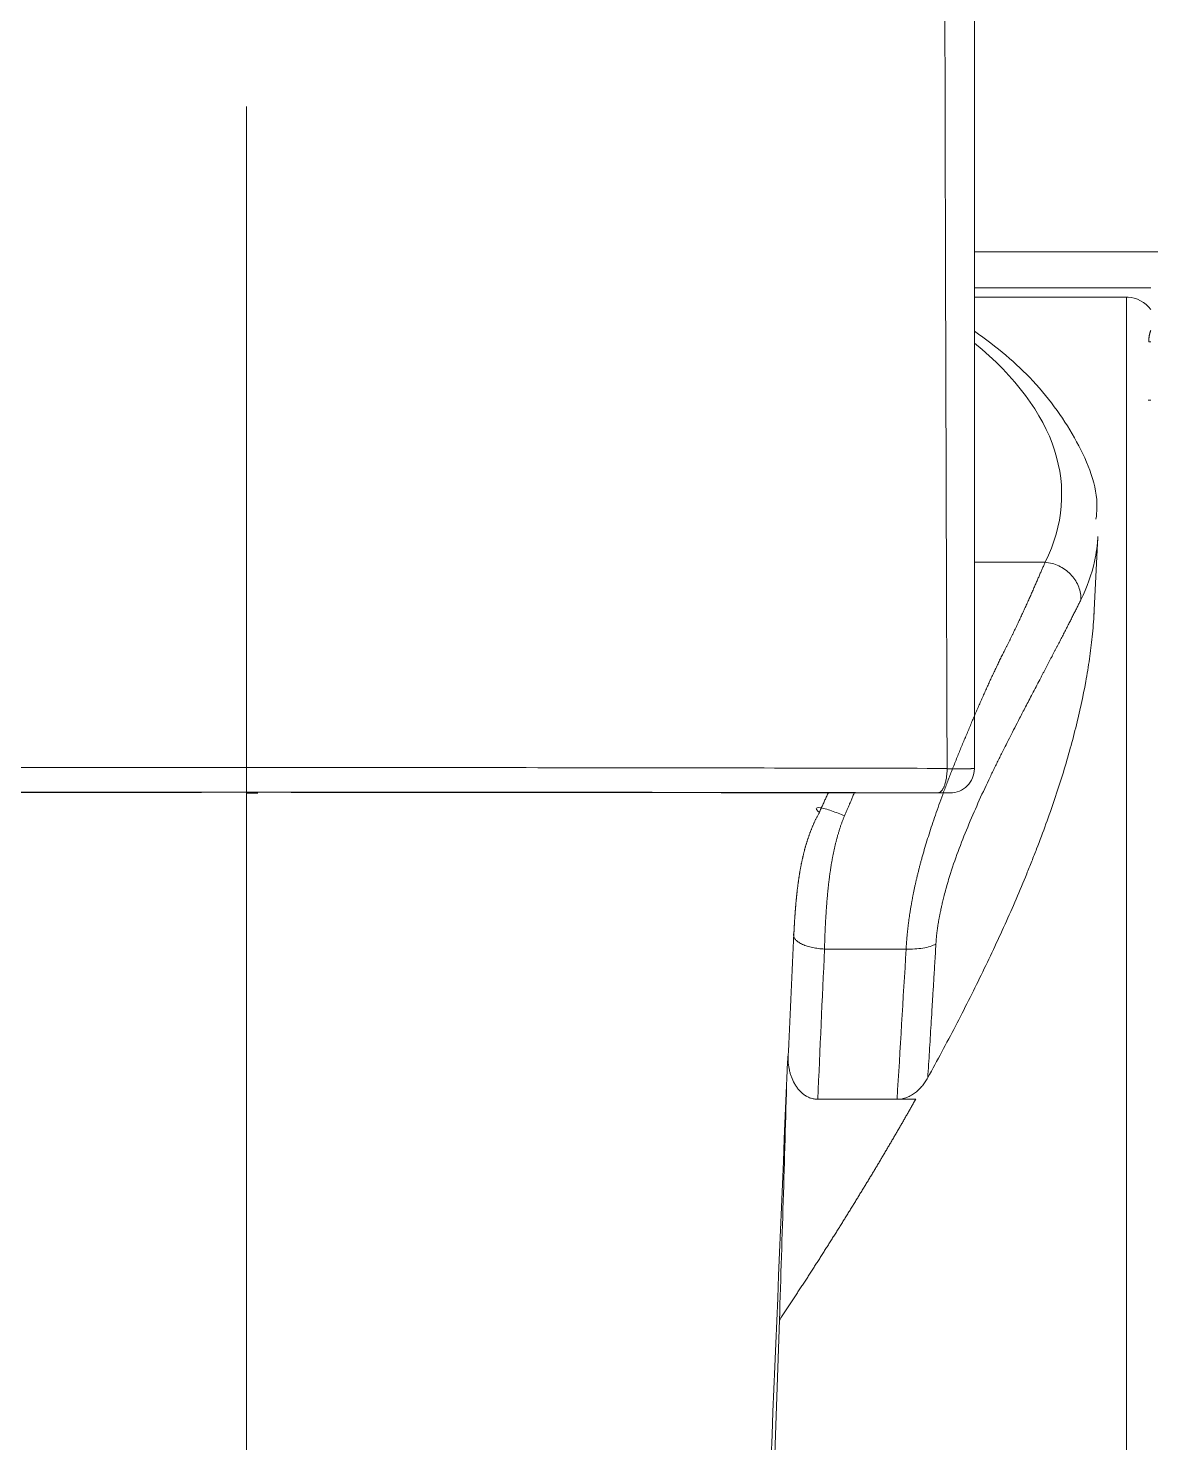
# Model space of a CAD drawing. Extents: x 3349 to 5808, y -3 to 827.
# Drawn here: x 3864.19 to 3882.69, y 367.55 to 390.85 of the extents above; entities that cross this region are included whole.
import ezdxf

# ---------------------------------------------------------------- set-up
doc = ezdxf.new("R2010")
doc.units = 0
doc.header["$LTSCALE"] = 4
doc.header["$MEASUREMENT"] = 0
doc.linetypes.add('CENTER2', pattern=[28.575, 19.05, -3.175, 3.175, -3.175])
doc.layers.add('1', color=7, linetype='CONTINUOUS')
doc.layers.add('Cneter', color=1, linetype='CENTER2', lineweight=13)

msp = doc.modelspace()

# ---------------------------------------------------------------- linework, layer by layer
at = {"layer": '1', "color": 7, "linetype": 'Continuous', "lineweight": 18}
for p, q in [((3887.633, 387.171), (3879.783, 387.171)), ((3882.317, 386.424), (3879.783, 386.424)), ((3881.751, 381.162), (3881.816, 382.479)), ((3877.201, 373.211), (3878.508, 373.211))]:
    msp.add_line(p, q, dxfattribs=at)
msp.add_arc((3882.287, 385.924), 0.5, 36.9694, 87.7092, dxfattribs=at)
for centre, major_axis, ratio, start_param, end_param in [((3867.787, 383.17), (13.433, 0), 0.413466, 6.081653, 6.749954), ((3879.382, 378.658), (0.173, -0.36), 0.999927, 5.834588, 7.405531), ((3867.787, 378.214), (7.84, 0), 0.005236, 1.546766, 1.570796), ((3876.21, 367.527), (0.643, 18.915), 0.015416, 4.821439, 5.044587), ((3876.21, 367.524), (0.643, 18.9), 0.015416, 4.286699, 4.821671)]:
    msp.add_ellipse(centre, major_axis=major_axis, ratio=ratio, start_param=start_param, end_param=end_param, dxfattribs=at)
for points, knots in [([(3867.787, 577.688), (3866.647, 577.688), (3865.515, 577.653), (3863.272, 577.515), (3862.162, 577.412), (3858.869, 577.008), (3856.725, 576.611), (3852.571, 575.59), (3850.561, 574.967), (3847.66, 573.886), (3846.713, 573.501), (3844.859, 572.687), (3843.952, 572.258), (3841.296, 570.908), (3839.611, 569.926), (3836.42, 567.83), (3834.915, 566.716), (3832.091, 564.386), (3830.771, 563.17), (3828.317, 560.663), (3827.183, 559.372), (3825.096, 556.742), (3824.143, 555.404), (3822.412, 552.702), (3821.632, 551.339), (3820.237, 548.61), (3819.622, 547.243), (3818.545, 544.523), (3818.083, 543.17), (3817.299, 540.493), (3816.978, 539.169), (3816.461, 536.563), (3816.264, 535.281), (3815.98, 532.77), (3815.892, 531.541), (3815.811, 529.142), (3815.818, 527.973), (3815.916, 525.699), (3816.007, 524.595), (3816.256, 522.458), (3816.414, 521.425), (3816.785, 519.431), (3816.998, 518.47), (3817.466, 516.623), (3817.722, 515.737), (3818.261, 514.038), (3818.545, 513.225), (3819.13, 511.673), (3819.431, 510.933), (3820.04, 509.523), (3820.348, 508.854), (3820.961, 507.583), (3821.267, 506.982), (3821.868, 505.845), (3822.163, 505.31), (3822.737, 504.302), (3823.015, 503.83), (3823.547, 502.945), (3823.802, 502.533), (3824.284, 501.767), (3824.511, 501.413), (3825.146, 500.434), (3825.509, 499.894), (3825.951, 499.247), (3826.081, 499.059), (3826.25, 498.816), (3826.302, 498.742), (3826.373, 498.641), (3826.407, 498.593), (3826.444, 498.541), (3826.461, 498.516), (3826.47, 498.504), (3826.474, 498.498), (3826.476, 498.495), (3826.477, 498.494), (3826.477, 498.493), (3826.478, 498.493), (3826.478, 498.492), (3826.478, 498.492), (3826.478, 498.492), (3826.478, 498.492), (3826.478, 498.492), (3827.078, 497.644), (3827.7, 496.803), (3828.999, 495.145), (3829.675, 494.328), (3830.726, 493.122), (3831.082, 492.724), (3831.807, 491.933), (3832.175, 491.541), (3833.296, 490.377), (3834.063, 489.615), (3835.223, 488.48), (3835.611, 488.103), (3836.388, 487.348), (3836.776, 486.97), (3837.939, 485.83), (3838.712, 485.064), (3840.242, 483.506), (3840.999, 482.715), (3842.486, 481.1), (3843.217, 480.275), (3844.636, 478.582), (3845.326, 477.714), (3846.647, 475.926), (3847.279, 475.006), (3848.171, 473.584), (3848.459, 473.103), (3849.014, 472.126), (3849.281, 471.631), (3850.053, 470.124), (3850.528, 469.093), (3851.177, 467.513), (3851.383, 466.981), (3851.774, 465.906), (3851.96, 465.363), (3852.487, 463.722), (3852.799, 462.61), (3853.355, 460.359), (3853.598, 459.219), (3854.023, 456.919), (3854.205, 455.759), (3854.521, 453.422), (3854.655, 452.245), (3854.885, 449.88), (3854.982, 448.691), (3855.086, 447.198), (3855.109, 446.862), (3855.131, 446.52), (3855.133, 446.478), (3855.134, 446.469), (3855.134, 446.464), (3855.135, 446.449), (3855.137, 446.42), (3855.144, 446.313), (3855.159, 446.059), (3855.211, 445.197), (3855.253, 444.404), (3855.346, 442.48), (3855.397, 432.158), (3855.485, 429.491), (3855.52, 428.132), (3855.58, 425.364), (3855.605, 423.955), (3855.646, 421.087), (3855.664, 419.628), (3855.695, 416.66), (3855.708, 415.152), (3855.73, 412.085), (3855.74, 410.527), (3855.749, 408.746), (3855.75, 408.523), (3855.751, 408.297), (3855.751, 408.269), (3855.751, 408.264), (3855.751, 408.262), (3855.751, 408.258), (3855.751, 408.249), (3855.751, 408.224), (3855.752, 408.14), (3855.753, 407.942), (3855.756, 407.275), (3855.758, 406.676), (3855.764, 405.252), (3855.767, 404.322), (3855.775, 401.586), (3855.779, 399.837), (3855.785, 396.489), (3855.787, 394.889), (3855.791, 390.315), (3855.792, 387.565), (3855.793, 382.663), (3855.793, 380.511), (3855.793, 378.658)], [0, 0, 0, 0, 0.007812, 0.007812, 0.015625, 0.015625, 0.03125, 0.03125, 0.046875, 0.046875, 0.054687, 0.054687, 0.0625, 0.0625, 0.078125, 0.078125, 0.09375, 0.09375, 0.109375, 0.109375, 0.125, 0.125, 0.140625, 0.140625, 0.15625, 0.15625, 0.171875, 0.171875, 0.1875, 0.1875, 0.203125, 0.203125, 0.21875, 0.21875, 0.234375, 0.234375, 0.25, 0.25, 0.265625, 0.265625, 0.28125, 0.28125, 0.296875, 0.296875, 0.3125, 0.3125, 0.328125, 0.328125, 0.34375, 0.34375, 0.359375, 0.359375, 0.375, 0.375, 0.390625, 0.390625, 0.40625, 0.40625, 0.421875, 0.421875, 0.4375, 0.4375, 0.46875, 0.46875, 0.484375, 0.484375, 0.492187, 0.492187, 0.496094, 0.498047, 0.499023, 0.499512, 0.499756, 0.499878, 0.499939, 0.499969, 0.499985, 0.499992, 0.499996, 0.499998, 0.499998, 0.5, 0.5, 0.515625, 0.515625, 0.53125, 0.53125, 0.539062, 0.539062, 0.546875, 0.546875, 0.5625, 0.5625, 0.570312, 0.570312, 0.578125, 0.578125, 0.59375, 0.59375, 0.609375, 0.609375, 0.625, 0.625, 0.640625, 0.640625, 0.65625, 0.65625, 0.664062, 0.664062, 0.671875, 0.671875, 0.6875, 0.6875, 0.695312, 0.695312, 0.703125, 0.703125, 0.71875, 0.71875, 0.734375, 0.734375, 0.75, 0.75, 0.765625, 0.765625, 0.78125, 0.78125, 0.785156, 0.785645, 0.785706, 0.785706, 0.785767, 0.785767, 0.785889, 0.786133, 0.787109, 0.789062, 0.796875, 0.796875, 0.8125, 0.8125, 0.828125, 0.828125, 0.84375, 0.84375, 0.859375, 0.859375, 0.875, 0.875, 0.890625, 0.890625, 0.892578, 0.892822, 0.892853, 0.892853, 0.892868, 0.892868, 0.892883, 0.892944, 0.893066, 0.893555, 0.894531, 0.898437, 0.898437, 0.90625, 0.90625, 0.921875, 0.921875, 0.9375, 0.9375, 0.96875, 0.96875, 1, 1, 1, 1]), ([(3867.787, 577.688), (3869.502, 577.688), (3871.193, 577.608), (3874.515, 577.302), (3876.146, 577.076), (3879.333, 576.491), (3880.891, 576.133), (3883.922, 575.297), (3885.396, 574.821), (3888.251, 573.765), (3889.632, 573.185), (3892.297, 571.937), (3893.58, 571.269), (3896.045, 569.858), (3897.227, 569.116), (3899.488, 567.571), (3900.566, 566.768), (3902.62, 565.114), (3903.595, 564.264), (3905.444, 562.528), (3906.318, 561.642), (3907.966, 559.846), (3908.74, 558.936), (3910.192, 557.102), (3910.87, 556.178), (3912.136, 554.326), (3912.723, 553.398), (3913.812, 551.548), (3914.314, 550.625), (3915.697, 547.875), (3916.459, 546.066), (3917.71, 542.54), (3918.2, 540.822), (3918.768, 538.337), (3918.929, 537.524), (3919.204, 535.934), (3919.317, 535.158), (3919.501, 533.645), (3919.571, 532.909), (3919.677, 531.481), (3919.711, 530.788), (3919.75, 529.449), (3919.754, 528.802), (3919.737, 527.556), (3919.716, 526.955), (3919.624, 525.222), (3919.524, 524.157), (3919.281, 522.2), (3919.138, 521.309), (3918.841, 519.697), (3918.686, 518.977), (3918.463, 518.023), (3918.389, 517.726), (3918.283, 517.311), (3918.231, 517.112), (3918.173, 516.893), (3918.144, 516.787), (3918.13, 516.735), (3918.123, 516.709), (3918.119, 516.696), (3918.117, 516.689), (3918.117, 516.686), (3918.116, 516.685), (3918.116, 516.684), (3918.116, 516.683), (3918.116, 516.683), (3918.116, 516.683), (3918.116, 516.683), (3918.116, 516.683), (3917.701, 515.17), (3917.216, 513.701), (3916.135, 510.864), (3915.54, 509.496), (3914.583, 507.517), (3914.253, 506.87), (3913.574, 505.598), (3913.226, 504.974), (3912.159, 503.134), (3911.421, 501.952), (3909.922, 499.663), (3909.16, 498.559), (3907.993, 496.969), (3907.6, 496.451), (3906.805, 495.438), (3906.404, 494.943), (3905.189, 493.493), (3904.367, 492.572), (3902.713, 490.816), (3901.88, 489.982), (3900.649, 488.772), (3900.242, 488.376), (3899.437, 487.594), (3899.04, 487.208), (3897.866, 486.061), (3897.109, 485.312), (3895.654, 483.839), (3894.955, 483.115), (3893.621, 481.688), (3892.986, 480.986), (3891.784, 479.603), (3891.218, 478.922), (3890.154, 477.584), (3889.657, 476.926), (3888.73, 475.635), (3888.301, 475.001), (3887.706, 474.072), (3887.516, 473.766), (3887.242, 473.311), (3887.153, 473.161), (3887.022, 472.937), (3886.957, 472.825), (3886.883, 472.695), (3886.846, 472.63), (3886.828, 472.598), (3886.819, 472.582), (3886.814, 472.574), (3886.812, 472.57), (3886.811, 472.568), (3886.81, 472.567), (3886.81, 472.566), (3886.81, 472.566), (3886.809, 472.566), (3886.807, 472.562), (3886.781, 472.515), (3886.68, 472.335), (3886.605, 472.201), (3886.411, 471.845), (3886.292, 471.623), (3886.013, 471.086), (3885.853, 470.772), (3885.501, 470.049), (3885.308, 469.639), (3884.899, 468.722), (3884.682, 468.213), (3884.235, 467.094), (3884.006, 466.484), (3883.546, 465.157), (3883.315, 464.442), (3882.863, 462.905), (3882.642, 462.083), (3882.221, 460.335), (3882.02, 459.409), (3881.646, 457.448), (3881.473, 456.413), (3881.158, 454.235), (3881.016, 453.091), (3880.763, 450.695), (3880.653, 449.444), (3880.459, 446.838), (3880.377, 445.484), (3880.237, 442.674), (3880.178, 432.206), (3880.106, 429.948), (3880.084, 429.183), (3880.054, 428.017), (3880.044, 427.625), (3880.031, 427.032), (3880.024, 426.734), (3880.017, 426.385), (3880.013, 426.21), (3880.012, 426.123), (3880.011, 426.079), (3880.01, 426.057), (3880.01, 426.046), (3880.01, 426.04), (3880.01, 426.038), (3880.01, 426.036), (3880.01, 426.036), (3880.01, 426.035), (3880.01, 426.035), (3879.99, 425.043), (3879.97, 423.928), (3879.943, 422.074), (3879.934, 421.426), (3879.917, 420.071), (3879.909, 419.363), (3879.893, 417.887), (3879.885, 417.118), (3879.871, 415.518), (3879.864, 414.686), (3879.845, 412.095), (3879.833, 410.239), (3879.814, 406.286), (3879.807, 404.187), (3879.795, 399.741), (3879.791, 397.393), (3879.787, 393.692), (3879.786, 392.429), (3879.784, 389.84), (3879.783, 388.515), (3879.782, 384.449), (3879.782, 381.615), (3879.782, 378.658)], [0, 0, 0, 0, 0.0125, 0.0125, 0.025, 0.025, 0.0375, 0.0375, 0.05, 0.05, 0.0625, 0.0625, 0.075, 0.075, 0.0875, 0.0875, 0.1, 0.1, 0.1125, 0.1125, 0.125, 0.125, 0.1375, 0.1375, 0.15, 0.15, 0.1625, 0.1625, 0.175, 0.175, 0.2, 0.2, 0.225, 0.225, 0.2375, 0.2375, 0.25, 0.25, 0.2625, 0.2625, 0.275, 0.275, 0.2875, 0.2875, 0.3, 0.3, 0.325, 0.325, 0.35, 0.35, 0.375, 0.375, 0.3875, 0.3875, 0.39375, 0.396875, 0.398437, 0.399219, 0.399609, 0.399805, 0.399902, 0.399951, 0.399976, 0.399988, 0.399994, 0.399997, 0.399998, 0.399998, 0.4, 0.4, 0.4125, 0.4125, 0.425, 0.425, 0.43125, 0.43125, 0.4375, 0.4375, 0.45, 0.45, 0.4625, 0.4625, 0.46875, 0.46875, 0.475, 0.475, 0.4875, 0.4875, 0.5, 0.5, 0.50625, 0.50625, 0.5125, 0.5125, 0.525, 0.525, 0.5375, 0.5375, 0.55, 0.55, 0.5625, 0.5625, 0.575, 0.575, 0.5875, 0.5875, 0.59375, 0.59375, 0.596875, 0.596875, 0.598437, 0.599219, 0.599609, 0.599805, 0.599902, 0.599951, 0.599976, 0.599988, 0.599994, 0.599997, 0.599997, 0.6, 0.6, 0.6125, 0.6125, 0.625, 0.625, 0.6375, 0.6375, 0.65, 0.65, 0.6625, 0.6625, 0.675, 0.675, 0.6875, 0.6875, 0.7, 0.7, 0.7125, 0.7125, 0.725, 0.725, 0.7375, 0.7375, 0.75, 0.75, 0.7625, 0.7625, 0.775, 0.775, 0.7875, 0.7875, 0.79375, 0.79375, 0.796875, 0.796875, 0.798437, 0.799219, 0.799609, 0.799805, 0.799902, 0.799951, 0.799976, 0.799988, 0.799994, 0.799997, 0.799998, 0.799998, 0.8, 0.8, 0.825, 0.825, 0.8375, 0.8375, 0.85, 0.85, 0.8625, 0.8625, 0.875, 0.875, 0.9, 0.9, 0.925, 0.925, 0.95, 0.95, 0.9625, 0.9625, 0.975, 0.975, 1, 1, 1, 1]), ([(3867.787, 332.904), (3870.315, 332.996), (3872.652, 333.434), (3874.797, 334.217), (3875.118, 334.334), (3875.435, 334.459), (3876.373, 334.858), (3876.983, 335.155), (3878.168, 335.809), (3878.743, 336.166), (3879.583, 336.746), (3879.859, 336.946), (3880.198, 337.206), (3880.266, 337.259), (3880.401, 337.365), (3880.468, 337.418), (3880.668, 337.579), (3880.8, 337.688), (3881.452, 338.24), (3881.949, 338.704), (3882.894, 339.676), (3883.343, 340.184), (3883.978, 340.979), (3884.388, 341.521), (3884.774, 342.085), (3885.006, 342.446), (3885.052, 342.518), (3885.143, 342.664), (3885.278, 342.882), (3885.408, 343.103), (3885.663, 343.546), (3885.824, 343.845), (3886.282, 344.752), (3886.555, 345.371), (3886.852, 346.161), (3886.909, 346.32), (3887.02, 346.64), (3887.179, 347.122), (3887.319, 347.612), (3887.449, 348.106), (3887.512, 348.354), (3887.57, 348.604), (3887.609, 348.771), (3887.628, 348.854), (3887.72, 349.273), (3887.787, 349.607), (3887.911, 350.278), (3887.967, 350.613), (3888.073, 351.285), (3888.121, 351.621), (3888.256, 352.63), (3888.332, 353.303), (3888.42, 354.145), (3888.437, 354.313), (3888.47, 354.65), (3888.52, 355.155), (3888.628, 356.335), (3888.711, 357.346), (3888.862, 359.371), (3888.945, 360.721), (3889.14, 364.775), (3889.202, 367.482), (3889.206, 371.548), (3889.193, 372.904), (3889.156, 374.6), (3889.148, 374.939), (3889.129, 375.618), (3889.097, 376.635), (3889.056, 377.652), (3888.959, 379.686), (3888.874, 381.04), (3888.674, 383.746), (3888.558, 385.098), (3888.429, 386.45)], [-0.116969, -0.116969, -0.116969, -0.116969, 0, 0, 0, 0.017509, 0.017509, 0.052598, 0.052598, 0.087687, 0.087687, 0.105232, 0.105232, 0.109618, 0.109618, 0.114004, 0.114004, 0.122776, 0.122776, 0.157865, 0.157865, 0.192954, 0.192954, 0.210499, 0.228043, 0.228043, 0.232429, 0.232429, 0.236815, 0.245588, 0.245588, 0.263132, 0.263132, 0.298221, 0.298221, 0.306993, 0.306993, 0.315765, 0.33331, 0.33331, 0.342082, 0.346468, 0.346468, 0.350854, 0.350854, 0.368399, 0.368399, 0.385943, 0.385943, 0.403488, 0.403488, 0.438577, 0.438577, 0.447349, 0.447349, 0.456121, 0.473666, 0.508755, 0.508755, 0.578933, 0.578933, 0.719288, 0.719288, 0.789466, 0.789466, 0.807011, 0.807011, 0.824555, 0.859644, 0.859644, 0.929822, 0.929822, 1, 1, 1, 1]), ([(3881.785, 382.77), (3881.794, 382.831), (3881.834, 383.264), (3881.503, 384.062), (3880.829, 385.036), (3880.152, 385.608), (3879.783, 385.866)], [0, 0, 0, 0, 0.0523787, 0.3707604, 0.6919747, 0.9843141, 0.9843141, 0.9843141, 0.9843141]), ([(3878.657, 375.687), (3878.657, 375.695), (3878.658, 375.71), (3878.659, 375.733), (3878.661, 375.756), (3878.662, 375.779), (3878.664, 375.802), (3878.666, 375.825), (3878.668, 375.849), (3878.67, 375.872), (3878.672, 375.896), (3878.674, 375.92), (3878.676, 375.944), (3878.679, 375.968), (3878.681, 375.992), (3878.684, 376.017), (3878.687, 376.041), (3878.69, 376.066), (3878.693, 376.091), (3878.696, 376.116), (3878.699, 376.14), (3878.702, 376.166), (3878.706, 376.191), (3878.71, 376.216), (3878.713, 376.241), (3878.717, 376.267), (3878.721, 376.292), (3878.725, 376.318), (3878.729, 376.344), (3878.734, 376.37), (3878.738, 376.396), (3878.743, 376.422), (3878.747, 376.448), (3878.752, 376.474), (3878.757, 376.501), (3878.762, 376.527), (3878.767, 376.554), (3878.772, 376.58), (3878.778, 376.607), (3878.783, 376.634), (3878.789, 376.661), (3878.794, 376.688), (3878.8, 376.715), (3878.806, 376.742), (3878.812, 376.769), (3878.818, 376.797), (3878.825, 376.824), (3878.831, 376.851), (3878.838, 376.879), (3878.844, 376.907), (3878.851, 376.934), (3878.858, 376.962), (3878.865, 376.99), (3878.872, 377.018), (3878.879, 377.046), (3878.887, 377.074), (3878.894, 377.102), (3878.902, 377.13), (3878.909, 377.158), (3878.927, 377.223), (3878.957, 377.326), (3879, 377.47), (3879.047, 377.619), (3879.098, 377.775), (3879.154, 377.937), (3879.213, 378.105), (3879.276, 378.278), (3879.343, 378.456), (3879.414, 378.639), (3879.476, 378.791), (3879.525, 378.912), (3879.561, 379), (3879.597, 379.087), (3879.633, 379.174), (3879.67, 379.261), (3879.706, 379.347), (3879.742, 379.433), (3879.778, 379.518), (3879.815, 379.603), (3879.851, 379.687), (3879.887, 379.77), (3879.924, 379.852), (3879.96, 379.934), (3879.997, 380.015), (3880.033, 380.094), (3880.07, 380.174), (3880.107, 380.252), (3880.143, 380.329), (3880.18, 380.405), (3880.216, 380.48), (3880.253, 380.554), (3880.285, 380.616), (3880.311, 380.668), (3880.332, 380.71), (3880.353, 380.752), (3880.374, 380.793), (3880.394, 380.835), (3880.414, 380.876), (3880.434, 380.917), (3880.453, 380.957), (3880.473, 380.998), (3880.492, 381.038), (3880.51, 381.078), (3880.529, 381.118), (3880.547, 381.157), (3880.565, 381.196), (3880.583, 381.235), (3880.601, 381.273), (3880.618, 381.311), (3880.635, 381.349), (3880.652, 381.386), (3880.669, 381.423), (3880.685, 381.459), (3880.701, 381.495), (3880.717, 381.531), (3880.732, 381.566), (3880.748, 381.601), (3880.763, 381.635), (3880.778, 381.669), (3880.792, 381.702), (3880.807, 381.735), (3880.821, 381.767), (3880.834, 381.799), (3880.848, 381.83), (3880.861, 381.861), (3880.874, 381.891), (3880.887, 381.92), (3880.9, 381.949), (3880.912, 381.977), (3880.924, 382.005), (3880.936, 382.032), (3880.944, 382.05), (3880.948, 382.058)], [0, 0, 0, 0, 0.003042, 0.006093, 0.009152, 0.01222, 0.015297, 0.018383, 0.021477, 0.02458, 0.027692, 0.030813, 0.033942, 0.03708, 0.040227, 0.043383, 0.046548, 0.049722, 0.052905, 0.056096, 0.059297, 0.062506, 0.065725, 0.068953, 0.072189, 0.075435, 0.07869, 0.081954, 0.085228, 0.088511, 0.091803, 0.095104, 0.098415, 0.101735, 0.105064, 0.108403, 0.111752, 0.11511, 0.118478, 0.121856, 0.125243, 0.12864, 0.132048, 0.135465, 0.138892, 0.142329, 0.145776, 0.149233, 0.152701, 0.156179, 0.159667, 0.163166, 0.166675, 0.170195, 0.173726, 0.177267, 0.180819, 0.184382, 0.187955, 0.19154, 0.20895, 0.227271, 0.246522, 0.266716, 0.287866, 0.309981, 0.333066, 0.357127, 0.382165, 0.408179, 0.42058, 0.433032, 0.445533, 0.45808, 0.470673, 0.483308, 0.495982, 0.508694, 0.521438, 0.534212, 0.547013, 0.559836, 0.572677, 0.585532, 0.598399, 0.611271, 0.624146, 0.637018, 0.649883, 0.662738, 0.675577, 0.688396, 0.695868, 0.703368, 0.710896, 0.71845, 0.72603, 0.733634, 0.741262, 0.748912, 0.756582, 0.764273, 0.771983, 0.779712, 0.787459, 0.795224, 0.803006, 0.810804, 0.818618, 0.826446, 0.834288, 0.842143, 0.85001, 0.857887, 0.865774, 0.87367, 0.881573, 0.889482, 0.897396, 0.905313, 0.913232, 0.921152, 0.92907, 0.936986, 0.944898, 0.952803, 0.960701, 0.968588, 0.976464, 0.984326, 0.992172, 1, 1, 1, 1]), ([(3879.148, 375.769), (3879.148, 375.774), (3879.149, 375.784), (3879.15, 375.8), (3879.151, 375.816), (3879.152, 375.834), (3879.153, 375.852), (3879.155, 375.871), (3879.157, 375.891), (3879.159, 375.911), (3879.161, 375.933), (3879.164, 375.955), (3879.166, 375.978), (3879.171, 376.011), (3879.177, 376.055), (3879.186, 376.11), (3879.195, 376.164), (3879.205, 376.219), (3879.214, 376.265), (3879.223, 376.307), (3879.232, 376.351), (3879.245, 376.41), (3879.262, 376.484), (3879.285, 376.575), (3879.313, 376.68), (3879.348, 376.802), (3879.417, 377.026), (3879.529, 377.347), (3879.691, 377.749), (3879.862, 378.142), (3879.994, 378.423), (3880.08, 378.602), (3880.12, 378.683), (3880.159, 378.764), (3880.199, 378.844), (3880.248, 378.94), (3880.33, 379.104), (3880.427, 379.293), (3880.533, 379.5), (3880.63, 379.687), (3880.741, 379.899), (3880.826, 380.061), (3880.882, 380.168), (3880.906, 380.213), (3880.929, 380.258), (3880.953, 380.303), (3880.976, 380.347), (3880.999, 380.39), (3881.021, 380.434), (3881.044, 380.476), (3881.066, 380.519), (3881.087, 380.561), (3881.109, 380.602), (3881.13, 380.643), (3881.151, 380.683), (3881.172, 380.723), (3881.193, 380.763), (3881.213, 380.802), (3881.233, 380.84), (3881.252, 380.878), (3881.271, 380.916), (3881.29, 380.952), (3881.309, 380.989), (3881.327, 381.025), (3881.345, 381.06), (3881.363, 381.095), (3881.38, 381.129), (3881.397, 381.162), (3881.414, 381.195), (3881.43, 381.228), (3881.446, 381.26), (3881.462, 381.291), (3881.477, 381.321), (3881.492, 381.351), (3881.507, 381.38), (3881.521, 381.409), (3881.53, 381.428), (3881.535, 381.437)], [0, 0, 0, 0, 0.002232, 0.004568, 0.007008, 0.009552, 0.0122, 0.014954, 0.017811, 0.020773, 0.02384, 0.027011, 0.030287, 0.033668, 0.041308, 0.04895, 0.056595, 0.064244, 0.071897, 0.075814, 0.081869, 0.090068, 0.100422, 0.112943, 0.127643, 0.144546, 0.163675, 0.221694, 0.280243, 0.339231, 0.398574, 0.411697, 0.424825, 0.437958, 0.451095, 0.464235, 0.486163, 0.533546, 0.561612, 0.595478, 0.635158, 0.680664, 0.689778, 0.698894, 0.708012, 0.717131, 0.726251, 0.735373, 0.744496, 0.75362, 0.762745, 0.771871, 0.780998, 0.790125, 0.799253, 0.808382, 0.817511, 0.82664, 0.835769, 0.844898, 0.854028, 0.863157, 0.872286, 0.881415, 0.890543, 0.89967, 0.908797, 0.917923, 0.927048, 0.936171, 0.945294, 0.954416, 0.963536, 0.972655, 0.981772, 0.990887, 1, 1, 1, 1]), ([(3881.754, 381.224), (3881.747, 381.094), (3881.737, 380.962), (3881.711, 380.709), (3881.696, 380.588), (3881.669, 380.404), (3881.66, 380.342), (3881.639, 380.218), (3881.629, 380.156), (3881.572, 379.844), (3881.516, 379.59), (3881.387, 379.076), (3881.314, 378.815), (3881.15, 378.286), (3881.059, 378.019), (3880.912, 377.612), (3880.861, 377.475), (3880.781, 377.269), (3880.754, 377.2), (3880.699, 377.063), (3880.561, 376.718), (3880.412, 376.372), (3880.161, 375.817), (3880.03, 375.538), (3879.758, 374.979), (3879.616, 374.698), (3879.322, 374.134), (3879.17, 373.852), (3879.014, 373.568)], [0, 0, 0, 0, 0.058873, 0.058873, 0.111158, 0.111158, 0.1373, 0.1373, 0.163442, 0.163442, 0.268012, 0.268012, 0.372582, 0.372582, 0.477152, 0.477152, 0.529436, 0.529436, 0.555579, 0.555579, 0.581721, 0.686291, 0.686291, 0.790861, 0.790861, 0.89543, 0.89543, 1, 1, 1, 1]), ([(3856.243, 378.662), (3857.996, 378.667), (3861.781, 378.674), (3867.788, 378.678), (3873.794, 378.674), (3877.579, 378.667), (3879.332, 378.662)], [0, 0, 0, 0, 0.239593, 0.5, 0.760406, 1, 1, 1, 1]), ([(3856.393, 378.26), (3857.352, 378.262), (3859.282, 378.266), (3862.204, 378.269), (3865.007, 378.272), (3867.58, 378.272), (3869.867, 378.272), (3871.899, 378.271), (3873.709, 378.269), (3875.319, 378.267), (3876.748, 378.265), (3878.018, 378.262), (3878.809, 378.261), (3879.182, 378.26)], [0, 0, 0, 0, 0.132609, 0.262041, 0.385737, 0.49541, 0.592091, 0.679102, 0.757458, 0.827947, 0.89135, 0.948442, 1, 1, 1, 1]), ([(3867.787, 378.268), (3865.818, 378.268), (3862.324, 378.266), (3858.951, 378.261), (3857.517, 378.258)], [0, 0, 0, 0, 0.564438, 1, 1, 1, 1]), ([(3878.058, 378.258), (3876.624, 378.261), (3873.251, 378.266), (3869.757, 378.268), (3867.787, 378.268)], [0, 0, 0, 0, 0.435551, 1, 1, 1, 1]), ([(3877.227, 377.937), (3877.232, 377.947), (3877.241, 377.969), (3877.256, 378), (3877.27, 378.032), (3877.284, 378.063), (3877.298, 378.095), (3877.313, 378.126), (3877.327, 378.158), (3877.342, 378.189), (3877.356, 378.22), (3877.368, 378.245), (3877.375, 378.259), (3877.376, 378.264)], [0, 0, 0, 0, 0.0065764, 0.01314872, 0.0197172, 0.02628207, 0.03284357, 0.03940195, 0.04595745, 0.0525103, 0.05906074, 0.06560903, 0.06817959, 0.06817959, 0.06817959, 0.06817959]), ([(3877.641, 377.879), (3877.645, 377.889), (3877.655, 377.912), (3877.67, 377.948), (3877.687, 377.989), (3877.706, 378.033), (3877.727, 378.082), (3877.75, 378.134), (3877.774, 378.191), (3877.793, 378.234), (3877.803, 378.259), (3877.805, 378.263)], [0, 0, 0, 0, 0.00586312, 0.01251377, 0.01995134, 0.02817518, 0.03718455, 0.04697865, 0.05755657, 0.06891725, 0.0712034, 0.0712034, 0.0712034, 0.0712034]), ([(3879.182, 378.26), (3879.195, 378.26), (3879.221, 378.26), (3879.258, 378.26), (3879.294, 378.26), (3879.327, 378.259), (3879.357, 378.259), (3879.378, 378.259), (3879.382, 378.259), (3879.382, 378.258)], [0, 0, 0, 0, 0.111687, 0.225139, 0.347314, 0.483316, 0.637185, 0.809463, 1, 1, 1, 1]), ([(3877.227, 377.937), (3877.223, 377.93), (3877.216, 377.917), (3877.205, 377.897), (3877.195, 377.877), (3877.185, 377.857), (3877.175, 377.837), (3877.165, 377.818), (3877.155, 377.798), (3877.146, 377.778), (3877.137, 377.758), (3877.128, 377.738), (3877.12, 377.718), (3877.111, 377.698), (3877.103, 377.678), (3877.095, 377.658), (3877.087, 377.638), (3877.079, 377.618), (3877.072, 377.598), (3877.065, 377.579), (3877.058, 377.559), (3877.051, 377.539), (3877.044, 377.519), (3877.037, 377.5), (3877.031, 377.48), (3877.025, 377.46), (3877.019, 377.441), (3877.013, 377.421), (3877.007, 377.402), (3877.001, 377.382), (3876.996, 377.363), (3876.99, 377.343), (3876.985, 377.324), (3876.98, 377.305), (3876.975, 377.286), (3876.97, 377.267), (3876.966, 377.247), (3876.961, 377.228), (3876.957, 377.21), (3876.952, 377.191), (3876.948, 377.172), (3876.944, 377.153), (3876.94, 377.134), (3876.936, 377.116), (3876.932, 377.097), (3876.928, 377.079), (3876.925, 377.06), (3876.921, 377.042), (3876.918, 377.024), (3876.915, 377.006), (3876.911, 376.988), (3876.908, 376.97), (3876.905, 376.952), (3876.902, 376.934), (3876.899, 376.916), (3876.896, 376.898), (3876.894, 376.881), (3876.891, 376.863), (3876.888, 376.846), (3876.886, 376.828), (3876.883, 376.811), (3876.881, 376.794), (3876.878, 376.777), (3876.876, 376.76), (3876.874, 376.743), (3876.872, 376.726), (3876.87, 376.709), (3876.867, 376.693), (3876.865, 376.676), (3876.863, 376.66), (3876.862, 376.643), (3876.86, 376.627), (3876.858, 376.611), (3876.856, 376.595), (3876.854, 376.579), (3876.853, 376.563), (3876.851, 376.547), (3876.849, 376.531), (3876.848, 376.516), (3876.846, 376.5), (3876.845, 376.485), (3876.843, 376.47), (3876.842, 376.454), (3876.841, 376.439), (3876.839, 376.424), (3876.838, 376.409), (3876.837, 376.394), (3876.835, 376.38), (3876.834, 376.365), (3876.833, 376.35), (3876.832, 376.336), (3876.831, 376.322), (3876.83, 376.307), (3876.829, 376.293), (3876.828, 376.279), (3876.827, 376.265), (3876.826, 376.251), (3876.825, 376.238), (3876.824, 376.224), (3876.823, 376.211), (3876.822, 376.197), (3876.821, 376.184), (3876.82, 376.17), (3876.819, 376.157), (3876.819, 376.144), (3876.818, 376.131), (3876.817, 376.119), (3876.816, 376.106), (3876.816, 376.093), (3876.815, 376.081), (3876.814, 376.068), (3876.813, 376.056), (3876.813, 376.044), (3876.812, 376.032), (3876.812, 376.019), (3876.811, 376.008), (3876.81, 375.996), (3876.81, 375.984), (3876.809, 375.972), (3876.809, 375.961), (3876.808, 375.953), (3876.808, 375.95)], [0, 0, 0, 0, 0.011268, 0.022479, 0.033634, 0.044732, 0.055774, 0.06676, 0.077689, 0.088562, 0.099378, 0.110138, 0.120841, 0.131487, 0.142076, 0.152609, 0.163087, 0.173509, 0.183877, 0.19419, 0.20445, 0.214656, 0.22481, 0.234911, 0.244959, 0.254956, 0.264901, 0.274795, 0.284638, 0.294429, 0.304171, 0.313862, 0.323503, 0.333094, 0.342635, 0.352127, 0.361569, 0.370963, 0.380307, 0.389602, 0.398849, 0.408047, 0.417198, 0.426301, 0.435356, 0.444365, 0.453327, 0.462242, 0.471111, 0.479934, 0.488711, 0.497442, 0.506128, 0.514769, 0.523365, 0.531916, 0.540423, 0.548885, 0.557303, 0.565677, 0.574008, 0.582294, 0.590537, 0.598736, 0.606893, 0.615006, 0.623076, 0.631104, 0.639089, 0.647031, 0.654931, 0.662789, 0.670605, 0.678379, 0.686112, 0.693804, 0.701455, 0.709064, 0.716634, 0.724162, 0.731651, 0.7391, 0.746508, 0.753877, 0.761207, 0.768497, 0.775748, 0.78296, 0.790133, 0.797268, 0.804364, 0.811422, 0.818441, 0.825423, 0.832366, 0.839272, 0.84614, 0.852971, 0.859764, 0.866521, 0.873239, 0.879922, 0.886567, 0.893175, 0.899747, 0.906282, 0.912781, 0.919244, 0.92567, 0.93206, 0.938415, 0.944733, 0.951016, 0.957263, 0.963474, 0.96965, 0.975791, 0.981896, 0.987966, 0.994, 1, 1, 1, 1]), ([(3877.312, 375.687), (3877.312, 375.696), (3877.312, 375.712), (3877.313, 375.738), (3877.314, 375.763), (3877.315, 375.789), (3877.316, 375.814), (3877.316, 375.84), (3877.317, 375.866), (3877.318, 375.892), (3877.319, 375.917), (3877.32, 375.943), (3877.321, 375.969), (3877.323, 375.995), (3877.324, 376.022), (3877.325, 376.048), (3877.326, 376.074), (3877.328, 376.1), (3877.329, 376.126), (3877.33, 376.153), (3877.332, 376.179), (3877.333, 376.206), (3877.335, 376.232), (3877.337, 376.259), (3877.338, 376.285), (3877.34, 376.312), (3877.342, 376.338), (3877.344, 376.365), (3877.346, 376.391), (3877.348, 376.418), (3877.35, 376.445), (3877.352, 376.471), (3877.354, 376.498), (3877.356, 376.525), (3877.359, 376.551), (3877.361, 376.578), (3877.364, 376.605), (3877.366, 376.631), (3877.369, 376.658), (3877.371, 376.685), (3877.374, 376.711), (3877.377, 376.738), (3877.38, 376.764), (3877.383, 376.791), (3877.387, 376.818), (3877.39, 376.844), (3877.393, 376.871), (3877.397, 376.897), (3877.4, 376.924), (3877.404, 376.95), (3877.408, 376.976), (3877.412, 377.003), (3877.416, 377.029), (3877.42, 377.055), (3877.424, 377.082), (3877.429, 377.108), (3877.433, 377.134), (3877.438, 377.16), (3877.443, 377.186), (3877.448, 377.212), (3877.453, 377.238), (3877.458, 377.264), (3877.463, 377.289), (3877.469, 377.315), (3877.475, 377.341), (3877.48, 377.366), (3877.486, 377.392), (3877.492, 377.417), (3877.499, 377.442), (3877.505, 377.467), (3877.512, 377.492), (3877.518, 377.517), (3877.525, 377.542), (3877.532, 377.567), (3877.54, 377.592), (3877.547, 377.616), (3877.555, 377.641), (3877.562, 377.665), (3877.57, 377.69), (3877.578, 377.714), (3877.587, 377.738), (3877.595, 377.762), (3877.604, 377.785), (3877.613, 377.809), (3877.622, 377.832), (3877.631, 377.856), (3877.638, 377.871), (3877.641, 377.879)], [0, 0, 0, 0, 0.012183, 0.024363, 0.036539, 0.048711, 0.060878, 0.07304, 0.085197, 0.097347, 0.10949, 0.121626, 0.133755, 0.145877, 0.157991, 0.170097, 0.182196, 0.194287, 0.20637, 0.218445, 0.230512, 0.242571, 0.254621, 0.266662, 0.278694, 0.290718, 0.302732, 0.314736, 0.326731, 0.338717, 0.350692, 0.362656, 0.374611, 0.386554, 0.398487, 0.410408, 0.422319, 0.434218, 0.446105, 0.457981, 0.469845, 0.481698, 0.493538, 0.505366, 0.517181, 0.528984, 0.540775, 0.552552, 0.564316, 0.576067, 0.587805, 0.599529, 0.61124, 0.622936, 0.634619, 0.646287, 0.657941, 0.669581, 0.681205, 0.692815, 0.70441, 0.715989, 0.727553, 0.739101, 0.750633, 0.762149, 0.773649, 0.785132, 0.796598, 0.808048, 0.819482, 0.830898, 0.842298, 0.85368, 0.865046, 0.876394, 0.887726, 0.899041, 0.910337, 0.921616, 0.932875, 0.944115, 0.955335, 0.966534, 0.977711, 0.988867, 1, 1, 1, 1]), ([(3876.713, 373.922), (3876.711, 373.883), (3876.712, 373.844), (3876.719, 373.767), (3876.725, 373.729), (3876.738, 373.672), (3876.743, 373.653), (3876.754, 373.616), (3876.76, 373.597), (3876.781, 373.542), (3876.797, 373.506), (3876.826, 373.454), (3876.837, 373.437), (3876.859, 373.405), (3876.871, 373.388), (3876.91, 373.342), (3876.939, 373.314), (3876.98, 373.284), (3876.988, 373.278), (3877.006, 373.267), (3877.014, 373.262), (3877.041, 373.248), (3877.06, 373.239), (3877.089, 373.229), (3877.099, 373.226), (3877.119, 373.22), (3877.129, 373.218), (3877.16, 373.213), (3877.18, 373.211), (3877.201, 373.211)], [0, 0, 0, 0, 0.125, 0.125, 0.25, 0.25, 0.3125, 0.3125, 0.375, 0.375, 0.5, 0.5, 0.5625, 0.5625, 0.625, 0.625, 0.75, 0.75, 0.78125, 0.78125, 0.8125, 0.8125, 0.875, 0.875, 0.90625, 0.90625, 0.9375, 0.9375, 1, 1, 1, 1]), ([(3878.508, 373.211), (3878.536, 373.211), (3878.563, 373.214), (3878.603, 373.221), (3878.617, 373.225), (3878.643, 373.232), (3878.656, 373.237), (3878.695, 373.252), (3878.719, 373.264), (3878.755, 373.284), (3878.766, 373.291), (3878.789, 373.306), (3878.8, 373.315), (3878.832, 373.34), (3878.852, 373.357), (3878.89, 373.395), (3878.908, 373.415), (3878.941, 373.456), (3878.957, 373.478), (3878.987, 373.522), (3879.001, 373.545), (3879.014, 373.568)], [0, 0, 0, 0, 0.125, 0.125, 0.1875, 0.1875, 0.25, 0.25, 0.375, 0.375, 0.4375, 0.4375, 0.5, 0.5, 0.625, 0.625, 0.75, 0.75, 0.875, 0.875, 1, 1, 1, 1])]:
    msp.add_open_spline(points, degree=3, knots=knots, dxfattribs=at)
at = {"layer": '1', "color": 7, "linetype": 'Continuous', "lineweight": 13}
for points, knots in [([(3856.243, 378.657), (3856.244, 379.076), (3856.252, 381.175), (3856.263, 384.79), (3856.276, 389.37), (3856.285, 393.539), (3856.29, 397.344), (3856.293, 400.81), (3856.292, 403.96), (3856.288, 406.866), (3856.282, 409.65), (3856.272, 412.425), (3856.258, 415.229), (3856.24, 418.032), (3856.216, 420.829), (3856.185, 423.701), (3856.138, 426.779), (3856.065, 430.144), (3855.948, 442.769), (3855.768, 446.455), (3855.513, 449.996), (3855.185, 453.245), (3854.787, 456.167), (3854.327, 458.792), (3853.814, 461.149), (3853.262, 463.259), (3852.683, 465.152), (3852.076, 466.884), (3851.421, 468.532), (3850.696, 470.153), (3849.897, 471.749), (3849.031, 473.299), (3848.087, 474.822), (3847.026, 476.381), (3845.799, 478.03), (3844.402, 479.759), (3842.891, 481.494), (3841.363, 483.145), (3839.903, 484.653), (3838.553, 486.005), (3837.32, 487.217), (3836.199, 488.305), (3835.186, 489.289), (3834.272, 490.188), (3833.435, 491.027), (3832.645, 491.844), (3831.866, 492.678), (3831.067, 493.564), (3830.229, 494.533), (3829.346, 495.6), (3828.427, 496.77), (3827.474, 498.051), (3826.48, 499.46), (3825.431, 501.025), (3824.316, 502.772), (3823.142, 504.733), (3821.946, 506.915), (3820.809, 509.247), (3819.817, 511.573), (3819.017, 513.744), (3818.397, 515.693), (3817.922, 517.432), (3817.558, 518.988), (3817.281, 520.381), (3817.071, 521.631), (3816.911, 522.763), (3816.788, 523.81), (3816.693, 524.815), (3816.62, 525.831), (3816.567, 526.918), (3816.538, 528.124), (3816.545, 529.466), (3816.596, 530.887), (3816.691, 532.29), (3816.82, 533.604), (3816.974, 534.833), (3817.155, 536.029), (3817.373, 537.249), (3817.641, 538.54), (3817.974, 539.935), (3818.39, 541.453), (3818.908, 543.103), (3819.546, 544.888), (3820.332, 546.817), (3821.297, 548.901), (3822.484, 551.153), (3823.943, 553.58), (3825.735, 556.181), (3827.909, 558.912), (3830.445, 561.646), (3833.204, 564.194), (3835.985, 566.405), (3838.636, 568.238), (3841.105, 569.737), (3843.392, 570.968), (3845.505, 571.98), (3847.449, 572.811), (3849.233, 573.496), (3850.879, 574.065), (3852.406, 574.54), (3853.82, 574.936), (3855.123, 575.264), (3856.318, 575.536), (3857.414, 575.76), (3858.419, 575.945), (3859.34, 576.097), (3860.183, 576.222), (3860.955, 576.325), (3861.66, 576.409), (3862.305, 576.478), (3862.896, 576.535), (3863.437, 576.58), (3863.932, 576.618), (3864.386, 576.648), (3864.801, 576.672), (3865.18, 576.691), (3865.524, 576.707), (3865.837, 576.719), (3866.12, 576.728), (3866.377, 576.735), (3866.608, 576.741), (3866.815, 576.745), (3866.999, 576.748), (3867.166, 576.75), (3867.323, 576.751), (3867.478, 576.752), (3867.632, 576.753), (3867.735, 576.753), (3867.787, 576.753)], [0, 0, 0, 0, 0.005332, 0.026657, 0.045928, 0.063518, 0.079622, 0.09428, 0.107542, 0.119646, 0.131211, 0.142915, 0.154909, 0.166846, 0.178543, 0.190457, 0.203359, 0.217671, 0.233236, 0.249287, 0.264578, 0.278367, 0.2908, 0.302077, 0.312278, 0.321501, 0.329846, 0.3375, 0.344906, 0.35249, 0.3602, 0.367734, 0.375218, 0.383151, 0.391929, 0.401614, 0.411732, 0.421533, 0.43059, 0.438792, 0.446183, 0.452884, 0.458958, 0.464444, 0.469493, 0.474346, 0.479239, 0.484381, 0.489946, 0.496016, 0.502549, 0.509528, 0.51707, 0.525338, 0.53446, 0.544553, 0.555725, 0.567644, 0.579257, 0.589655, 0.598767, 0.606828, 0.613996, 0.620369, 0.626055, 0.631169, 0.635861, 0.640339, 0.644857, 0.64969, 0.655098, 0.661237, 0.667901, 0.67441, 0.680321, 0.685819, 0.691204, 0.696728, 0.702624, 0.709068, 0.716154, 0.723922, 0.732423, 0.741735, 0.751978, 0.7633, 0.77586, 0.789833, 0.805359, 0.822162, 0.839063, 0.854695, 0.868637, 0.881052, 0.892202, 0.902275, 0.911323, 0.919459, 0.926876, 0.933712, 0.93999, 0.945713, 0.950929, 0.955689, 0.960034, 0.964003, 0.967625, 0.970931, 0.973947, 0.976701, 0.979221, 0.981527, 0.983638, 0.98557, 0.987336, 0.988946, 0.99041, 0.991737, 0.992939, 0.994031, 0.995018, 0.995896, 0.996668, 0.997366, 0.998029, 0.998682, 0.999334, 1, 1, 1, 1]), ([(3867.787, 576.753), (3867.839, 576.753), (3867.944, 576.753), (3868.103, 576.752), (3868.262, 576.751), (3868.418, 576.75), (3868.572, 576.748), (3868.731, 576.745), (3868.896, 576.742), (3869.076, 576.738), (3869.273, 576.733), (3869.49, 576.727), (3869.728, 576.719), (3869.987, 576.709), (3870.268, 576.697), (3870.572, 576.683), (3870.903, 576.665), (3871.262, 576.643), (3871.65, 576.617), (3872.069, 576.586), (3872.522, 576.548), (3873.009, 576.504), (3873.534, 576.451), (3874.099, 576.388), (3874.708, 576.313), (3875.365, 576.226), (3876.072, 576.122), (3876.834, 575.999), (3877.656, 575.854), (3878.54, 575.684), (3879.492, 575.483), (3880.516, 575.248), (3881.615, 574.971), (3882.796, 574.646), (3884.064, 574.265), (3885.422, 573.819), (3886.87, 573.298), (3888.41, 572.692), (3890.046, 571.985), (3891.792, 571.157), (3893.662, 570.181), (3895.66, 569.029), (3897.784, 567.668), (3900.034, 566.058), (3902.409, 564.146), (3904.892, 561.871), (3907.403, 559.219), (3909.774, 556.288), (3911.836, 553.284), (3913.515, 550.406), (3914.835, 547.754), (3915.859, 545.344), (3916.652, 543.165), (3917.263, 541.197), (3917.735, 539.413), (3918.097, 537.793), (3918.372, 536.324), (3918.581, 534.986), (3918.74, 533.74), (3918.862, 532.525), (3918.954, 531.295), (3919.012, 530.061), (3919.036, 528.873), (3919.03, 527.757), (3918.998, 526.674), (3918.938, 525.542), (3918.839, 524.301), (3918.687, 522.917), (3918.468, 521.373), (3918.159, 519.649), (3917.73, 517.717), (3917.143, 515.551), (3916.354, 513.136), (3915.33, 510.51), (3914.08, 507.79), (3912.679, 505.149), (3911.238, 502.728), (3909.859, 500.585), (3908.581, 498.715), (3907.398, 497.094), (3906.296, 495.68), (3905.263, 494.432), (3904.294, 493.321), (3903.387, 492.329), (3902.537, 491.434), (3901.719, 490.602), (3900.9, 489.79), (3900.048, 488.956), (3899.133, 488.069), (3898.142, 487.106), (3897.075, 486.057), (3895.933, 484.915), (3894.71, 483.663), (3893.403, 482.278), (3892.022, 480.745), (3890.601, 479.067), (3889.197, 477.276), (3887.892, 475.442), (3886.752, 473.657), (3885.795, 471.97), (3884.974, 470.352), (3884.237, 468.727), (3883.566, 467.064), (3882.968, 465.379), (3882.437, 463.678), (3881.955, 461.916), (3881.508, 460.025), (3881.094, 457.952), (3880.717, 455.67), (3880.384, 453.151), (3880.099, 450.368), (3879.862, 447.29), (3879.675, 443.895), (3879.538, 431.207), (3879.447, 427.41), (3879.39, 423.727), (3879.354, 420.348), (3879.33, 417.295), (3879.312, 414.439), (3879.3, 411.634), (3879.291, 408.816), (3879.285, 406.009), (3879.283, 403.23), (3879.283, 400.422), (3879.285, 397.478), (3879.289, 394.309), (3879.296, 390.868), (3879.305, 387.133), (3879.317, 383.087), (3879.327, 380.227), (3879.332, 378.713), (3879.332, 378.657)], [0, 0, 0, 0, 0.000652, 0.001351, 0.002027, 0.002681, 0.003337, 0.004003, 0.0047, 0.005456, 0.006291, 0.007217, 0.008231, 0.009331, 0.010525, 0.011821, 0.013229, 0.014756, 0.016409, 0.018196, 0.020125, 0.022206, 0.024449, 0.026867, 0.029475, 0.032289, 0.035328, 0.038613, 0.042164, 0.046, 0.050143, 0.054618, 0.059453, 0.064678, 0.070327, 0.076442, 0.083041, 0.090126, 0.097747, 0.106024, 0.115093, 0.12505, 0.135948, 0.147904, 0.161128, 0.175856, 0.192149, 0.209311, 0.225825, 0.240677, 0.253868, 0.265569, 0.275924, 0.28514, 0.293416, 0.300895, 0.307628, 0.313673, 0.319253, 0.324676, 0.330244, 0.335991, 0.341447, 0.346374, 0.351136, 0.356165, 0.361752, 0.368024, 0.37503, 0.382884, 0.391747, 0.401791, 0.413192, 0.425973, 0.439671, 0.453283, 0.465884, 0.477132, 0.487063, 0.495827, 0.503618, 0.510657, 0.517089, 0.522923, 0.528213, 0.53318, 0.538088, 0.54317, 0.548617, 0.554558, 0.561003, 0.567918, 0.575388, 0.583565, 0.592466, 0.601958, 0.611845, 0.621704, 0.630856, 0.63899, 0.646527, 0.65407, 0.661791, 0.669425, 0.676878, 0.684504, 0.692688, 0.701621, 0.711397, 0.722122, 0.733928, 0.746962, 0.761371, 0.777149, 0.793696, 0.80965, 0.823969, 0.836642, 0.848461, 0.86026, 0.872292, 0.884267, 0.895929, 0.907611, 0.919945, 0.933324, 0.947874, 0.963666, 0.980768, 0.999279, 1, 1, 1, 1]), ([(3882.288, 384.733), (3882.288, 384.971), (3882.288, 385.185), (3882.288, 385.563), (3882.288, 385.727), (3882.288, 386.005), (3882.288, 386.118), (3882.288, 386.293), (3882.288, 386.354), (3882.288, 386.389)], [0, 0, 0, 0, 0.25, 0.25, 0.5, 0.5, 0.75, 0.75, 1, 1, 1, 1]), ([(3882.687, 385.878), (3882.686, 385.874), (3882.683, 385.867), (3882.679, 385.855), (3882.676, 385.843), (3882.673, 385.832), (3882.67, 385.82), (3882.667, 385.809), (3882.665, 385.797), (3882.662, 385.786), (3882.661, 385.775), (3882.659, 385.763), (3882.657, 385.752), (3882.656, 385.741), (3882.655, 385.73), (3882.655, 385.719), (3882.654, 385.708), (3882.654, 385.698), (3882.654, 385.691), (3882.654, 385.687)], [0, 0, 0, 0, 0.0643, 0.127861, 0.190699, 0.252828, 0.31426, 0.375006, 0.435076, 0.494479, 0.553222, 0.611312, 0.668753, 0.72555, 0.781708, 0.837229, 0.892117, 0.946372, 1, 1, 1, 1]), ([(3882.288, 359.709), (3882.288, 360.273), (3882.288, 360.848), (3882.288, 362.019), (3882.288, 362.615), (3882.288, 363.819), (3882.288, 364.428), (3882.288, 365.655), (3882.288, 366.272), (3882.288, 367.508), (3882.288, 368.127), (3882.288, 369.362), (3882.288, 369.977), (3882.288, 371.197), (3882.288, 371.803), (3882.288, 372.998), (3882.288, 373.588), (3882.288, 374.746), (3882.288, 375.314), (3882.288, 376.424), (3882.288, 376.966), (3882.288, 378.017), (3882.288, 378.526), (3882.288, 379.508), (3882.288, 379.981), (3882.288, 380.884), (3882.288, 381.315), (3882.288, 382.132), (3882.288, 382.517), (3882.288, 383.238), (3882.288, 383.574), (3882.288, 384.194), (3882.288, 384.477), (3882.288, 384.733)], [0, 0, 0, 0, 0.0625, 0.0625, 0.125, 0.125, 0.1875, 0.1875, 0.25, 0.25, 0.3125, 0.3125, 0.375, 0.375, 0.4375, 0.4375, 0.5, 0.5, 0.5625, 0.5625, 0.625, 0.625, 0.6875, 0.6875, 0.75, 0.75, 0.8125, 0.8125, 0.875, 0.875, 0.9375, 0.9375, 1, 1, 1, 1]), ([(3881.816, 382.483), (3881.809, 382.346), (3881.791, 382.209), (3881.714, 381.86), (3881.638, 381.647), (3881.534, 381.437)], [0, 0, 0, 0, 0.389825, 0.389825, 1, 1, 1, 1]), ([(3880.948, 382.059), (3880.986, 382.055), (3881.025, 382.049), (3881.1, 382.028), (3881.137, 382.015), (3881.208, 381.981), (3881.242, 381.961), (3881.306, 381.916), (3881.336, 381.891), (3881.391, 381.836), (3881.415, 381.806), (3881.458, 381.743), (3881.476, 381.71), (3881.506, 381.641), (3881.517, 381.606), (3881.532, 381.534), (3881.536, 381.498), (3881.536, 381.463)], [0, 0, 0, 0, 0.125, 0.125, 0.25, 0.25, 0.375, 0.375, 0.5, 0.5, 0.625, 0.625, 0.75, 0.75, 0.875, 0.875, 1, 1, 1, 1]), ([(3879.332, 378.657), (3879.334, 378.657), (3879.338, 378.657), (3879.344, 378.657), (3879.35, 378.657), (3879.357, 378.657), (3879.363, 378.657), (3879.37, 378.657), (3879.377, 378.657), (3879.384, 378.657), (3879.391, 378.657), (3879.399, 378.657), (3879.407, 378.657), (3879.414, 378.657), (3879.422, 378.657), (3879.431, 378.657), (3879.439, 378.657), (3879.447, 378.657), (3879.456, 378.657), (3879.465, 378.657), (3879.474, 378.657), (3879.483, 378.657), (3879.492, 378.657), (3879.501, 378.657), (3879.511, 378.657), (3879.52, 378.657), (3879.53, 378.657), (3879.539, 378.657), (3879.549, 378.657), (3879.559, 378.657), (3879.568, 378.657), (3879.578, 378.657), (3879.588, 378.657), (3879.598, 378.657), (3879.607, 378.657), (3879.617, 378.657), (3879.627, 378.657), (3879.636, 378.657), (3879.646, 378.657), (3879.655, 378.657), (3879.664, 378.657), (3879.673, 378.657), (3879.682, 378.657), (3879.691, 378.657), (3879.699, 378.657), (3879.707, 378.657), (3879.715, 378.657), (3879.723, 378.658), (3879.73, 378.658), (3879.737, 378.658), (3879.743, 378.658), (3879.749, 378.658), (3879.755, 378.658), (3879.76, 378.658), (3879.765, 378.658), (3879.769, 378.658), (3879.773, 378.658), (3879.776, 378.658), (3879.778, 378.658), (3879.78, 378.658), (3879.781, 378.658), (3879.782, 378.658), (3879.782, 378.658), (3879.782, 378.658)], [0, 0, 0, 0, 0.007321, 0.014907, 0.02276, 0.030882, 0.039278, 0.047949, 0.056898, 0.066128, 0.075643, 0.085444, 0.095536, 0.105921, 0.116601, 0.127581, 0.138862, 0.150448, 0.162342, 0.174546, 0.187064, 0.199897, 0.213049, 0.226521, 0.240317, 0.254439, 0.268888, 0.283667, 0.298777, 0.31422, 0.329997, 0.34611, 0.362558, 0.379344, 0.396466, 0.413924, 0.43172, 0.44985, 0.468315, 0.487113, 0.506241, 0.525697, 0.545479, 0.565582, 0.586003, 0.606737, 0.627779, 0.649124, 0.670765, 0.692695, 0.714908, 0.737395, 0.760147, 0.783156, 0.806413, 0.829905, 0.853624, 0.877556, 0.901691, 0.926017, 0.950519, 0.975184, 1, 1, 1, 1]), ([(3877.227, 377.937), (3877.212, 377.949), (3877.199, 377.961), (3877.181, 377.982), (3877.176, 377.991), (3877.176, 378.006), (3877.181, 378.012), (3877.204, 378.017), (3877.221, 378.016), (3877.266, 378.01), (3877.294, 378.004), (3877.357, 377.987), (3877.392, 377.976), (3877.464, 377.951), (3877.501, 377.937), (3877.573, 377.908), (3877.608, 377.893), (3877.641, 377.879)], [0, 0, 0, 0, 0.125, 0.125, 0.25, 0.25, 0.375, 0.375, 0.5, 0.5, 0.625, 0.625, 0.75, 0.75, 0.875, 0.875, 1, 1, 1, 1]), ([(3877.312, 375.687), (3877.278, 375.688), (3877.245, 375.691), (3877.179, 375.699), (3877.147, 375.704), (3877.086, 375.717), (3877.056, 375.725), (3877.001, 375.742), (3876.975, 375.752), (3876.927, 375.773), (3876.906, 375.785), (3876.869, 375.809), (3876.853, 375.822), (3876.828, 375.848), (3876.818, 375.862), (3876.805, 375.89), (3876.802, 375.903), (3876.802, 375.917)], [0, 0, 0, 0, 0.125, 0.125, 0.25, 0.25, 0.375, 0.375, 0.5, 0.5, 0.625, 0.625, 0.75, 0.75, 0.875, 0.875, 1, 1, 1, 1]), ([(3879.148, 375.769), (3879.121, 375.754), (3879.089, 375.74), (3879.016, 375.718), (3878.977, 375.708), (3878.891, 375.694), (3878.846, 375.69), (3878.753, 375.685), (3878.705, 375.685), (3878.657, 375.687)], [0, 0, 0, 0, 0.25, 0.25, 0.5, 0.5, 0.75, 0.75, 1, 1, 1, 1]), ([(3879.014, 373.568), (3879.018, 373.639), (3879.027, 373.784), (3879.041, 374.001), (3879.054, 374.221), (3879.068, 374.443), (3879.081, 374.669), (3879.096, 374.908), (3879.112, 375.168), (3879.129, 375.459), (3879.142, 375.662), (3879.148, 375.769)], [0, 0, 0, 0, 0.097568, 0.196301, 0.2962, 0.397264, 0.499494, 0.604371, 0.722748, 0.854624, 1, 1, 1, 1]), ([(3876.57, 369.575), (3876.585, 369.597), (3876.614, 369.642), (3876.658, 369.708), (3876.702, 369.774), (3876.745, 369.84), (3876.789, 369.906), (3876.832, 369.971), (3876.875, 370.037), (3876.918, 370.103), (3876.96, 370.168), (3877.003, 370.233), (3877.045, 370.298), (3877.087, 370.363), (3877.129, 370.428), (3877.17, 370.493), (3877.212, 370.557), (3877.253, 370.622), (3877.294, 370.686), (3877.335, 370.751), (3877.376, 370.815), (3877.416, 370.879), (3877.456, 370.943), (3877.497, 371.006), (3877.537, 371.07), (3877.576, 371.133), (3877.616, 371.197), (3877.655, 371.26), (3877.694, 371.323), (3877.733, 371.386), (3877.772, 371.449), (3877.811, 371.512), (3877.849, 371.574), (3877.887, 371.637), (3877.925, 371.699), (3877.963, 371.761), (3878.001, 371.823), (3878.038, 371.885), (3878.076, 371.947), (3878.113, 372.008), (3878.15, 372.07), (3878.186, 372.131), (3878.223, 372.192), (3878.259, 372.253), (3878.295, 372.314), (3878.331, 372.375), (3878.367, 372.436), (3878.402, 372.496), (3878.438, 372.556), (3878.473, 372.617), (3878.508, 372.677), (3878.543, 372.737), (3878.577, 372.796), (3878.612, 372.856), (3878.646, 372.916), (3878.68, 372.975), (3878.714, 373.034), (3878.748, 373.093), (3878.781, 373.152), (3878.803, 373.191), (3878.814, 373.211)], [0, 0, 0, 0, 0.018399, 0.036757, 0.055073, 0.073348, 0.091582, 0.109775, 0.127927, 0.146037, 0.164107, 0.182135, 0.200122, 0.218069, 0.235974, 0.253839, 0.271663, 0.289445, 0.307187, 0.324889, 0.342549, 0.360169, 0.377749, 0.395287, 0.412786, 0.430243, 0.44766, 0.465037, 0.482374, 0.49967, 0.516925, 0.534141, 0.551316, 0.568451, 0.585546, 0.602601, 0.619615, 0.63659, 0.653525, 0.670419, 0.687274, 0.704089, 0.720865, 0.7376, 0.754296, 0.770952, 0.787569, 0.804146, 0.820683, 0.837181, 0.853639, 0.870059, 0.886438, 0.902779, 0.91908, 0.935342, 0.951565, 0.967749, 0.983894, 1, 1, 1, 1])]:
    msp.add_open_spline(points, degree=3, knots=knots, dxfattribs=at)
at = {"layer": '1', "color": 7, "linetype": 'Continuous', "lineweight": 18}
for points, degree in [([(3879.783, 386.579), (3882.687, 386.579)], 1), ([(3876.808, 375.95), (3876.778, 375.3), (3876.748, 374.65), (3876.719, 374.001)], 3), ([(3876.719, 374.001), (3876.716, 373.975), (3876.714, 373.948), (3876.713, 373.922)], 3), ([(3876.71, 373.922), (3876.703, 373.844), (3876.698, 373.765), (3876.696, 373.686)], 3), ([(3875.7, 349.686), (3876.032, 357.686), (3876.364, 365.686), (3876.696, 373.686)], 3)]:
    msp.add_open_spline(points, degree=degree, dxfattribs=at)
at = {"layer": '1', "color": 7, "linetype": 'Continuous', "lineweight": 13}
for points, degree in [([(3882.288, 386.389), (3882.288, 386.412), (3882.288, 386.424), (3882.288, 386.424)], 3), ([(3882.654, 385.687), (3882.665, 385.687), (3882.676, 385.687), (3882.687, 385.687)], 3), ([(3879.782, 382.059), (3880.948, 382.059)], 1), ([(3877.201, 373.211), (3877.238, 374.036), (3877.275, 374.862), (3877.312, 375.687)], 3), ([(3878.657, 375.687), (3877.312, 375.687)], 1), ([(3878.657, 375.687), (3878.607, 374.862), (3878.557, 374.036), (3878.508, 373.211)], 3), ([(3878.508, 373.211), (3878.61, 373.211), (3878.712, 373.211), (3878.814, 373.211)], 3)]:
    msp.add_open_spline(points, degree=degree, dxfattribs=at)
for points, weights in [([(3882.647, 384.73), (3882.661, 384.73), (3882.674, 384.73), (3882.687, 384.729)], [1.00027159344, 0.99990945775, 0.999909468855, 1.00027162675]), ([(3881.535, 381.438), (3881.536, 381.446), (3881.536, 381.454), (3881.536, 381.463)], [1.18284696285, 1.17529740339, 1.16798162898, 1.16089963962])]:
    msp.add_rational_spline(points, weights, degree=3, dxfattribs=at)
at = {"layer": '1', "color": 7, "linetype": 'Continuous', "lineweight": 18}
for points, weights in [([(3879.332, 378.657), (3879.331, 378.425), (3879.269, 378.261), (3879.182, 378.26)], [1.1652304161, 0.942815178977, 0.944943365239, 1.17161497488]), ([(3876.808, 375.95), (3876.804, 375.939), (3876.802, 375.928), (3876.802, 375.917)], [1.13454443204, 1.11366316742, 1.09521247836, 1.07919236487])]:
    msp.add_rational_spline(points, weights, degree=3, dxfattribs=at)
at = {"layer": 'Cneter', "lineweight": 5, "ltscale": 0.5}
msp.add_line((3867.787, 136.048), (3867.787, 389.568), dxfattribs=at)

doc.saveas('drawing.dxf')
